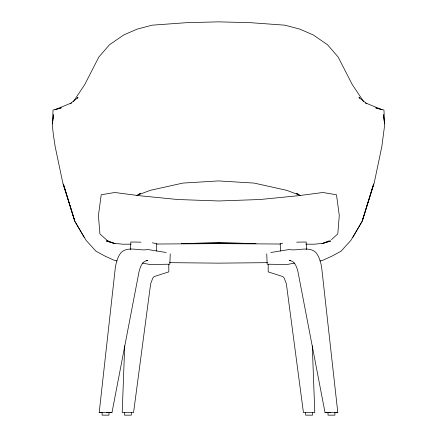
<?xml version="1.0" encoding="UTF-8"?>
<svg xmlns="http://www.w3.org/2000/svg" width="437" height="437" viewBox="0 0 437 437"><rect width="100%" height="100%" fill="white"/><g stroke="black" fill="none" stroke-linecap="round" stroke-linejoin="round"><path stroke-width="0.66" d="M268.225 264.412L268.171 271.863L282.93 276.61L284.252 278.167L286.366 283.864L303.436 412.588L314.793 412.588L312.291 345.831M124.709 345.831L122.207 412.588L133.564 412.588L150.634 283.864L152.748 278.167L154.07 276.61L168.829 271.863L168.775 264.412M170.239 253.859L169.862 264.199L149.989 264.522L142.151 263.036M130.45 249.598L130.838 242.005L141.042 242.158M156.43 251.067L156.823 243.715L152.404 242.808M146.488 260.49L147.826 260.496C142.205 260.714 140.173 267.154 139.042 271.699L111.976 412.588L99.188 412.594L115.373 267.187C116.313 261.883 117.772 256.486 121.322 252.291C128.462 245.867 139.321 251.253 147.777 249.511L166.229 252.515M352.856 237.34L362.191 221.231L373.624 184.048L362.191 221.231L350.9 240.345L341.013 251.226L332.049 256.082L323.096 260.157L319.906 260.998M362.399 220.461L374.099 183.403L381.834 146.592L384.751 124.288L383.407 114.669L384.604 123.917L383.959 110.064L375.711 107.879L382.069 109.72L365.671 102.99L366.736 103.815M73.252 101.777L84.712 84.614L98.855 57.029L109.469 44.754L123.813 34.9L137.234 29.11L152.103 25.182L186.594 22.675L218.5 21.85L250.406 22.675L284.897 25.182L299.766 29.11L313.187 34.9L327.531 44.754L338.145 57.029L352.288 84.614L363.748 101.777M77.185 98.363L78.076 97.413L70.193 103.722M331.481 239.618L337.785 233.932L339.287 215.501L336.485 194.771L322.899 192.498L298.198 195.727L260.064 199.512L218.855 200.971L177.646 199.512L139.507 195.727L114.811 192.498L101.22 194.771L98.418 215.501L99.926 233.932L107.726 240.945M70.264 103.815L71.329 102.99L54.931 109.72L61.289 107.879L53.041 110.064L52.396 123.917L53.593 114.669L52.249 124.288L53.341 134.558L55.166 146.592L62.901 183.403L74.809 221.231L86.1 240.345L95.987 251.226L104.951 256.082L113.904 260.157L117.094 260.998M136.857 195.503L140.763 193.351L138.338 194.41M329.279 240.754L321.998 243.699L330.727 240.967L322.577 243.387L314.023 244.217L305.834 244.168M137.251 195.23L150.301 190.324L182.89 183.081L218.5 180.918L254.11 183.081L286.699 190.324L299.749 195.23M282.701 243.201L280.177 243.715L280.57 251.067M294.849 263.036L287.011 264.522L267.138 264.199L266.761 253.859M270.771 252.515L289.223 249.511C297.679 251.253 308.538 245.867 315.678 252.291C319.228 256.486 320.687 261.883 321.627 267.187L337.812 412.594L325.024 412.588L297.958 271.699C296.827 267.154 294.795 260.714 289.174 260.496L290.512 260.49M296.641 242.153L306.162 242.005L306.55 249.598M267.504 262.653L218.5 263.145L169.496 262.653M131.166 244.168L122.977 244.217L114.423 243.387L106.273 240.967L115.002 243.699L107.721 240.754M156.408 244.021L218.5 243.644L280.592 244.021M99.188 412.594L102.231 412.594M106.246 412.594L111.976 412.588M325.024 412.588L330.754 412.594M334.769 412.594L337.812 412.594M298.662 194.41L296.237 193.351L300.143 195.503M366.807 103.722L358.924 97.413L359.815 98.363M84.144 237.34L74.809 221.231L63.376 184.048L74.601 220.461M334.884 412.61L334.884 415.15L328.012 415.15L328.012 412.61M312.548 412.61L312.548 415.15L305.676 415.15L305.676 412.61M131.324 412.61L131.324 415.15L124.452 415.15L124.452 412.61M108.988 412.61L108.988 415.15L102.116 415.15L102.116 412.61M218.855 242.819L181.716 243.546L218.855 242.912L255.989 243.546L218.855 242.819"/></g></svg>
